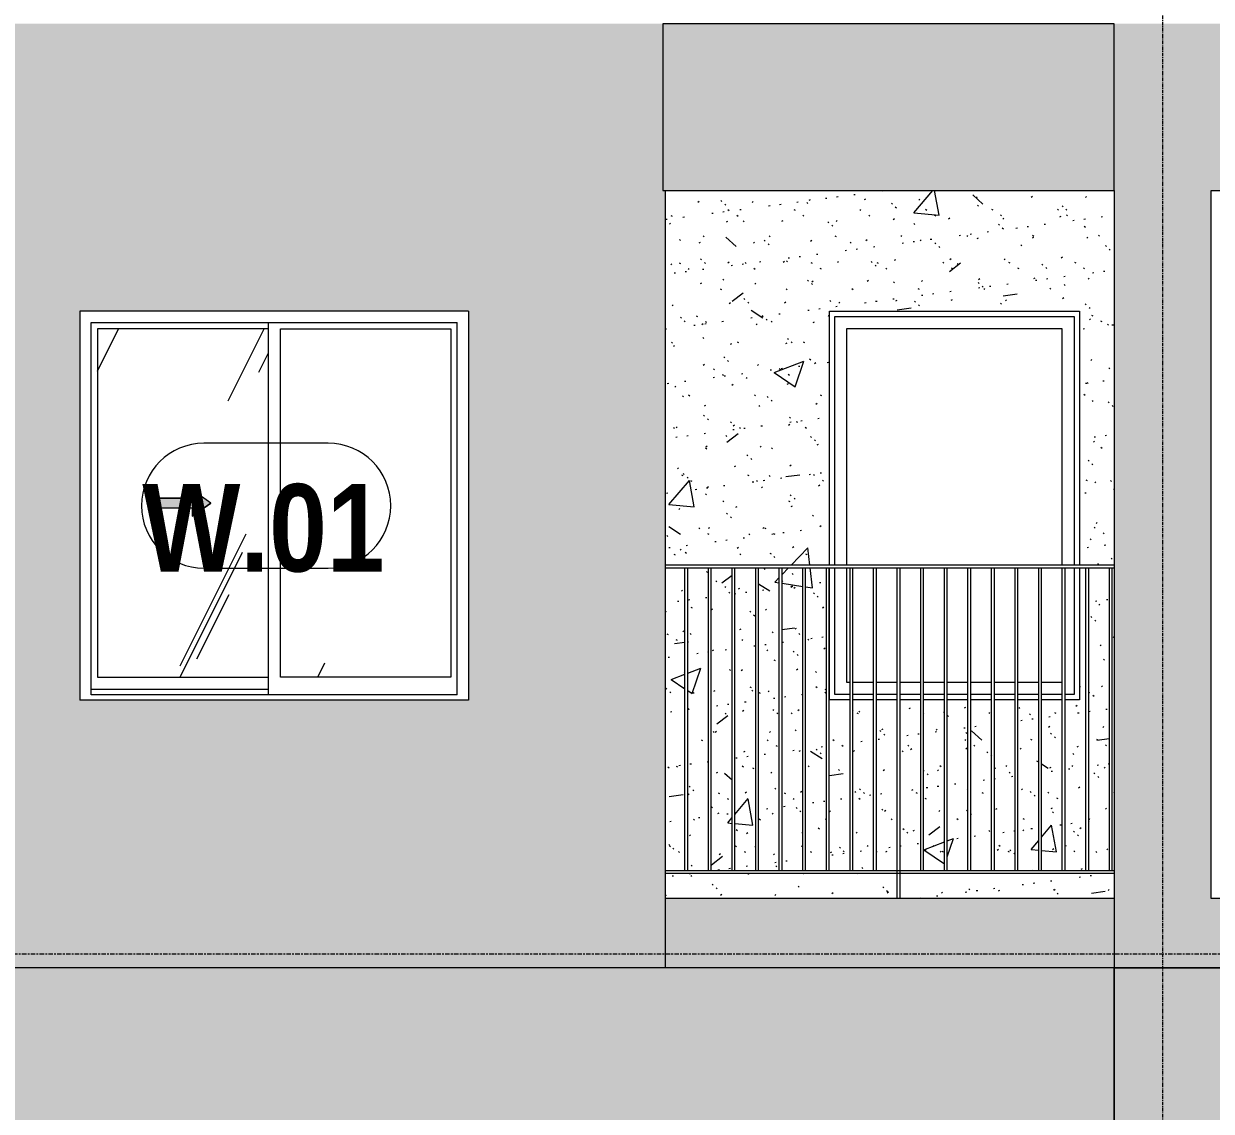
# Model space of a CAD drawing. Header units: millimetres. Extents: x 9199 to 175431, y -4466 to 35300.
# Drawn here: x 57635 to 61912, y 5034 to 8950 of the extents above; entities that cross this region are included whole.
import ezdxf

# ---------------------------------------------------------------- set-up
doc = ezdxf.new("R2010")
doc.units = ezdxf.units.MM
for name, pattern in [('1 NÉT CALL OUT', [6, 3, -3]), ('Centre', [31.75, 6.35, -4.7625, 15.875, -4.7625]), ('Grid Line', [22.225, 12.7, -3.175, 3.175, -3.175])]:
    doc.linetypes.add(name, pattern=pattern)
for name, color, linetype, lineweight in [('0-1', 7, 'Continuous', 5), ('A-DETL-GENF', 92, 'Continuous', 9), ('A-DETL-GENF-1', 92, '1 NÉT CALL OUT', 9), ('A-FLOR-HRAL-1', 253, 'Continuous', 9), ('A-FLOR-LEVL-2', 51, 'Centre', 9), ('A-GLAZ', 151, 'Continuous', 9), ('A-GLAZ-1', 253, 'Continuous', 9), ('A-GLAZ-2', 7, 'Continuous', 9), ('A-GLAZ-3', 7, '1 NÉT CALL OUT', 9), ('A-GLAZ-IDEN', 152, 'Continuous', 9), ('A-WALL', 113, 'Continuous', 9), ('A-WALL-PATT', 111, 'Continuous', 9), ('A-WALL-PATT-1', 9, 'Continuous', 9), ('A-WALL-PATT-2', 111, 'Continuous', 5), ('I-WALL', 2, 'Continuous', 9), ('I-WALL-1', 7, 'Continuous', 9), ('S-GRID-1', 1, 'Grid Line', 9)]:
    doc.layers.add(name, color=color, linetype=linetype, lineweight=lineweight)
doc.styles.add('Arial_B_1', font='arialbd.ttf', dxfattribs={"width": 0.85, "height": 315})
pattern_1 = [(63.435, (53179.2, 1304.34), (-0.001, 1524), [532.46, -2875.3]), (63.435, (51655.2, 1304.34), (-0.001, 1524), [532.46, -2875.3]), (63.435, (53908.74, 1598.8), (-0.001, 1524), [532.46, -2875.3]), (63.435, (52384.74, 1598.8), (-0.001, 1524), [532.46, -2875.3]), (63.435, (53798.3, 1494.84), (-0.001, 1524), [532.46, -2875.3]), (63.435, (52274.3, 1494.84), (-0.001, 1524), [532.46, -2875.3]), (63.435, (53685.8, 2090.1), (-0.001, 1524), [258.8, -3148.97]), (63.435, (52161.8, 2090.1), (-0.001, 1524), [258.8, -3148.97]), (63.435, (53612.15, 1997.95), (-0.001, 1524), [532.46, -2875.3]), (63.435, (52088.15, 1997.95), (-0.001, 1524), [532.46, -2875.3]), (63.435, (53625.14, 2064.1), (-0.001, 1524), [532.46, -2875.3]), (63.435, (52101.14, 2064.1), (-0.001, 1524), [532.46, -2875.3]), (63.435, (53010.3, 1773.94), (-0.001, 1524), [532.46, -2875.3]), (63.435, (51486.3, 1773.94), (-0.001, 1524), [532.46, -2875.3]), (63.435, (53023.3, 1851.9), (-0.001, 1524), [532.46, -2875.3]), (63.435, (51499.3, 1851.9), (-0.001, 1524), [532.46, -2875.3]), (63.435, (53026.8, 1908.1), (-0.001, 1524), [532.46, -2875.3]), (63.435, (51502.8, 1908.1), (-0.001, 1524), [532.46, -2875.3])]

# ---------------------------------------------------------------- blocks, each defined once
blk = doc.blocks.new('M_Fixed - 900 x 1400-901191-TKCS_MẶT ĐỨNG HƯỚNG ĐÔNG')
at = {"layer": 'A-GLAZ-2'}
for p, q in [((52355.9, 7896), (53217.9, 7896)), ((52355.9, 7000), (52355.9, 7896)), ((53217.9, 7896), (53217.9, 7000)), ((52399.9, 7852), (53173.9, 7852)), ((52399.9, 7000), (52399.9, 7852)), ((53173.9, 7852), (53173.9, 7000)), ((52355.9, 6534), (52355.9, 6990)), ((52399.9, 6578), (52399.9, 6990)), ((53173.9, 6990), (53173.9, 6578)), ((53217.9, 6990), (53217.9, 6534)), ((52411, 6578), (52399.9, 6578)), ((52496, 6578), (52421, 6578)), ((52580.9, 6578), (52506, 6578)), ((52665.8, 6578), (52590.9, 6578)), ((52750.8, 6578), (52675.8, 6578)), ((52835.7, 6578), (52760.8, 6578)), ((52920.7, 6578), (52845.7, 6578)), ((53005.6, 6578), (52930.7, 6578)), ((53090.5, 6578), (53015.6, 6578)), ((53173.9, 6578), (53100.5, 6578)), ((52411, 6534), (52355.9, 6534)), ((52496, 6534), (52421, 6534)), ((52580.9, 6534), (52506, 6534)), ((52665.8, 6534), (52590.9, 6534)), ((52750.8, 6534), (52675.8, 6534)), ((52835.7, 6534), (52760.8, 6534)), ((52920.7, 6534), (52845.7, 6534)), ((53005.6, 6534), (52930.7, 6534)), ((53090.5, 6534), (53015.6, 6534)), ((53175.5, 6534), (53100.5, 6534)), ((53217.9, 6534), (53185.5, 6534))]:
    blk.add_line(p, q, dxfattribs=at)
blk = doc.blocks.new('Railing - 10mm-901206-TKCS_MẶT ĐỨNG HƯỚNG ĐÔNG')
at = {"layer": 'A-FLOR-HRAL-1'}
for p, q in [((51816.4, 5900), (51816.4, 6990)), ((51826.4, 5900), (51826.4, 6990))]:
    blk.add_line(p, q, dxfattribs=at)
blk = doc.blocks.new('Railing - 50 x 10mm-901224-TKCS_MẶT ĐỨNG HƯỚNG ĐÔNG')
at = {"layer": 'A-FLOR-HRAL-1'}
for p, q in [((52580.9, 6990), (52590.9, 6990)), ((52580.9, 5800), (52580.9, 6990)), ((52590.9, 5800), (52590.9, 6990))]:
    blk.add_line(p, q, dxfattribs=at)
blk = doc.blocks.new('Railing - Railing-1009889-TKCS_MẶT ĐỨNG HƯỚNG ĐÔNG')
at = {"layer": 'A-FLOR-HRAL-1'}
for p, q in [((59946.9, 5900), (61561.9, 5900)), ((61561.9, 5890), (59946.9, 5890))]:
    blk.add_line(p, q, dxfattribs=at)
for name, p in [('Railing - 10mm-901206-TKCS_MẶT ĐỨNG HƯỚNG ĐÔNG', (8200, 0)), ('Railing - 10mm-901206-TKCS_MẶT ĐỨNG HƯỚNG ĐÔNG', (8284.9, 0)), ('Railing - 10mm-901206-TKCS_MẶT ĐỨNG HƯỚNG ĐÔNG', (8369.9, 0)), ('Railing - 10mm-901206-TKCS_MẶT ĐỨNG HƯỚNG ĐÔNG', (8454.8, 0)), ('Railing - 10mm-901206-TKCS_MẶT ĐỨNG HƯỚNG ĐÔNG', (8539.8, 0)), ('Railing - 10mm-901206-TKCS_MẶT ĐỨNG HƯỚNG ĐÔNG', (8624.7, 0)), ('Railing - 10mm-901206-TKCS_MẶT ĐỨNG HƯỚNG ĐÔNG', (8709.6, 0)), ('Railing - 10mm-901206-TKCS_MẶT ĐỨNG HƯỚNG ĐÔNG', (8794.6, 0)), ('Railing - 10mm-901206-TKCS_MẶT ĐỨNG HƯỚNG ĐÔNG', (8879.5, 0)), ('Railing - 50 x 10mm-901224-TKCS_MẶT ĐỨNG HƯỚNG ĐÔNG', (8200, 0)), ('Railing - 10mm-901206-TKCS_MẶT ĐỨNG HƯỚNG ĐÔNG', (9049.4, 0)), ('Railing - 10mm-901206-TKCS_MẶT ĐỨNG HƯỚNG ĐÔNG', (9134.3, 0)), ('Railing - 10mm-901206-TKCS_MẶT ĐỨNG HƯỚNG ĐÔNG', (9219.3, 0)), ('Railing - 10mm-901206-TKCS_MẶT ĐỨNG HƯỚNG ĐÔNG', (9304.2, 0)), ('Railing - 10mm-901206-TKCS_MẶT ĐỨNG HƯỚNG ĐÔNG', (9389.2, 0)), ('Railing - 10mm-901206-TKCS_MẶT ĐỨNG HƯỚNG ĐÔNG', (9474.1, 0)), ('Railing - 10mm-901206-TKCS_MẶT ĐỨNG HƯỚNG ĐÔNG', (9559, 0)), ('Railing - 10mm-901206-TKCS_MẶT ĐỨNG HƯỚNG ĐÔNG', (9644, 0)), ('Railing - 10mm-901206-TKCS_MẶT ĐỨNG HƯỚNG ĐÔNG', (9728.9, 0))]:
    blk.add_blockref(name, p)
blk = doc.blocks.new('Top Rail Type - Top Rail_Internal_-1009890-TKCS_MẶT ĐỨNG HƯỚNG ĐÔNG')
at = {"layer": 'A-FLOR-HRAL-1'}
for p, q in [((61561.9, 7000), (59946.9, 7000)), ((59946.9, 6990), (61561.9, 6990))]:
    blk.add_line(p, q, dxfattribs=at)
blk = doc.blocks.new('NCV_TKTC_TANG 2_rvt-1-TKCS_MẶT ĐỨNG HƯỚNG ĐÔNG')
at = {"layer": 'A-WALL-PATT-1'}
h = blk.add_hatch(dxfattribs=at)
h.set_pattern_fill('FP_2', color=256, style=0, pattern_type=2)
h.set_pattern_definition([(50, (51388.9, 1200), (1093.104, -95.634), [114.3, -1257.3]), (355, (51388.9, 1200), (-211.46, 1146.34), [91.44, -1005.84]), (100.451, (51480, 1192), (881.66, 1050.7), [97.14, -1068.54]), (46.184, (51389, 1504.8), (1626.47, -252.26), [171.45, -1885.95]), (96.636, (51524.5, 1483.8), (1424.42, 1484.57), [145.71, -1602.81]), (351.184, (51389, 1504.8), (1424.43, 1484.55), [137.16, -1508.76]), (21, (51541.3, 1428.6), (909.686, -613.59), [114.3, -1257.3]), (326, (51541.3, 1428.6), (370.81, 1105.13), [91.44, -1005.84]), (71.451, (51617.1, 1377.5), (1280.5, 491.53), [97.14, -1068.54]), (37.5, (51388.93, 1200), (18.531, 507.33), [50.292, -943.356, 50.292, -970.788, -1009.65]), (37.5, (51388.93, 1200), (18.531, 507.33), [-2014.73, 50.29, -959.36]), (7.5, (51388.93, 1200), (400.918, 601.084), [50.292, -531.876, 50.292, -920.496, -384.81]), (7.5, (51388.93, 1200), (400.918, 601.084), [-1552.956, 50.29, -334.52]), (327.5, (51049.1, 1200), (813.545, -34.374), [50.292, -330.708, 50.292, -1138.428, -1577.34]), (327.5, (51049.1, 1200), (813.545, -34.374), [-1569.72, 50.29, -1527.05]), (317.5, (50896.7, 1200), (888.775, 152.56), [50.29, -445.01, 50.29, -739.14, -1120.14]), (317.5, (50896.7, 1200), (888.775, 152.56), [-1284.73, 50.29, -1069.85])])
h.paths.add_polyline_path([(61561.9, 5800), (61561.9, 5890), (60790.9, 5890), (60790.9, 5800), (61553.7, 5800)])
h.paths.add_polyline_path([(59946.9, 5800), (60780.9, 5800), (60780.9, 5890), (59946.9, 5890)])
h.paths.add_polyline_path([(61290.5, 5900), (61290.5, 6515), (61215.6, 6515), (61215.6, 5900), (61258.6, 5900)])
h.paths.add_polyline_path([(60012.1, 5900), (60016.4, 5900), (60016.4, 6990), (59946.9, 6990), (59946.9, 5900)])
h.paths.add_polyline_path([(61300.5, 5900), (61375.5, 5900), (61375.5, 6515), (61300.5, 6515), (61300.5, 5983.2)])
h.paths.add_polyline_path([(61385.5, 5900), (61460.4, 5900), (61460.4, 6990), (61436.9, 6990), (61436.9, 6515), (61385.5, 6515), (61385.5, 5983.2)])
h.paths.add_polyline_path([(60026.4, 5900), (60101.4, 5900), (60101.4, 6990), (60026.4, 6990), (60026.4, 5955.2)])
h.paths.add_polyline_path([(61470.4, 5900), (61545.4, 5900), (61545.4, 6990), (61470.4, 6990), (61470.4, 5983.2)])
h.paths.add_polyline_path([(60611, 5900), (60611, 6515), (60536.9, 6515), (60536.1, 5900)])
h.paths.add_polyline_path([(61555.4, 5900), (61561.9, 5900), (61561.9, 6990), (61555.4, 6990), (61555.4, 5983.2)])
h.paths.add_polyline_path([(60526.1, 5900), (60526.1, 6990), (60451.1, 6990), (60451.1, 5900)])
h.paths.add_polyline_path([(60441.1, 5900), (60441.1, 6990), (60366.2, 6990), (60366.2, 5900)])
h.paths.add_polyline_path([(60356.2, 5900), (60356.2, 6990), (60281.3, 6990), (60281.3, 5900)])
h.paths.add_polyline_path([(61130.7, 5900), (61205.6, 5900), (61205.6, 6515), (61130.7, 6515), (61130.7, 5983.2)])
h.paths.add_polyline_path([(61120.7, 5900), (61120.7, 6515), (61045.7, 6515), (61045.7, 5900)])
h.paths.add_polyline_path([(61035.7, 5900), (61035.7, 6515), (60960.8, 6515), (60960.8, 5900)])
h.paths.add_polyline_path([(60950.8, 5900), (60950.8, 6515), (60875.8, 6515), (60875.8, 5900)])
h.paths.add_polyline_path([(60865.8, 5900), (60865.8, 6515), (60790.9, 6515), (60790.9, 5900)])
h.paths.add_polyline_path([(60780.9, 5900), (60780.9, 6515), (60706, 6515), (60706, 5900)])
h.paths.add_polyline_path([(60696, 5900), (60696, 6515), (60621, 6515), (60621, 5900), (60653.3, 5900)])
h.paths.add_polyline_path([(60271.3, 5900), (60271.3, 6990), (60196.3, 6990), (60196.3, 5900)])
h.paths.add_polyline_path([(60186.3, 5900), (60186.3, 6990), (60111.4, 6990), (60111.4, 5900), (60117.5, 5900)])
h.paths.add_polyline_path([(60298.6, 7000), (60536.9, 7000), (60536.9, 7915), (61436.9, 7915), (61436.9, 7000), (61561.9, 7000), (61561.9, 8350), (59946.9, 8350), (59946.9, 7000)])
h = blk.add_hatch(dxfattribs=at)
h.set_pattern_fill('FP_3', color=256, style=0, pattern_type=2)
h.set_pattern_definition([(37.5, (51388.93, 1200), (-4.7995, 146.8239), [5.029, -110.795, 5.029, -124.511, -123.825]), (37.5, (51388.93, 1200), (-4.7995, 146.8239), [-245.364, 5.029, -118.796]), (7.5, (51388.93, 1200), (134.8574, 215.0472), [5.029, -57.455, 5.029, -99.365, -40.005]), (7.5, (51388.93, 1200), (134.8574, 215.0472), [-166.878, 5.029, -34.976]), (327.5, (51295.21, 1200), (237.2978, 0.4316), [5.029, -33.071, 5.029, -132.131, -179.07]), (327.5, (51295.21, 1200), (237.2978, 0.4316), [-175.26, 5.029, -174.041]), (317.5, (51295.2, 1200), (229.067, 66.8792), [5.029, -14.021, 5.029, -84.887, -102.87]), (317.5, (51295.2, 1200), (229.067, 66.8792), [-108.966, 5.029, -97.841])])
h.paths.add_polyline_path([(61561.9, 5800), (61561.9, 5890), (60790.9, 5890), (60790.9, 5800), (61553.7, 5800)])
h.paths.add_polyline_path([(59946.9, 5800), (60780.9, 5800), (60780.9, 5890), (59946.9, 5890)])
h.paths.add_polyline_path([(61290.5, 5900), (61290.5, 6515), (61215.6, 6515), (61215.6, 5900), (61258.6, 5900)])
h.paths.add_polyline_path([(60012.1, 5900), (60016.4, 5900), (60016.4, 6990), (59946.9, 6990), (59946.9, 5900)])
h.paths.add_polyline_path([(61300.5, 5900), (61375.5, 5900), (61375.5, 6515), (61300.5, 6515), (61300.5, 5983.2)])
h.paths.add_polyline_path([(61385.5, 5900), (61460.4, 5900), (61460.4, 6990), (61436.9, 6990), (61436.9, 6515), (61385.5, 6515), (61385.5, 5983.2)])
h.paths.add_polyline_path([(60026.4, 5900), (60101.4, 5900), (60101.4, 6990), (60026.4, 6990), (60026.4, 5955.2)])
h.paths.add_polyline_path([(61470.4, 5900), (61545.4, 5900), (61545.4, 6990), (61470.4, 6990), (61470.4, 5983.2)])
h.paths.add_polyline_path([(60611, 5900), (60611, 6515), (60536.9, 6515), (60536.1, 5900)])
h.paths.add_polyline_path([(61555.4, 5900), (61561.9, 5900), (61561.9, 6990), (61555.4, 6990), (61555.4, 5983.2)])
h.paths.add_polyline_path([(60526.1, 5900), (60526.1, 6990), (60451.1, 6990), (60451.1, 5900)])
h.paths.add_polyline_path([(60441.1, 5900), (60441.1, 6990), (60366.2, 6990), (60366.2, 5900)])
h.paths.add_polyline_path([(60356.2, 5900), (60356.2, 6990), (60281.3, 6990), (60281.3, 5900)])
h.paths.add_polyline_path([(61130.7, 5900), (61205.6, 5900), (61205.6, 6515), (61130.7, 6515), (61130.7, 5983.2)])
h.paths.add_polyline_path([(61120.7, 5900), (61120.7, 6515), (61045.7, 6515), (61045.7, 5900)])
h.paths.add_polyline_path([(61035.7, 5900), (61035.7, 6515), (60960.8, 6515), (60960.8, 5900)])
h.paths.add_polyline_path([(60950.8, 5900), (60950.8, 6515), (60875.8, 6515), (60875.8, 5900)])
h.paths.add_polyline_path([(60865.8, 5900), (60865.8, 6515), (60790.9, 6515), (60790.9, 5900)])
h.paths.add_polyline_path([(60780.9, 5900), (60780.9, 6515), (60706, 6515), (60706, 5900)])
h.paths.add_polyline_path([(60696, 5900), (60696, 6515), (60621, 6515), (60621, 5900), (60653.3, 5900)])
h.paths.add_polyline_path([(60271.3, 5900), (60271.3, 6990), (60196.3, 6990), (60196.3, 5900)])
h.paths.add_polyline_path([(60186.3, 5900), (60186.3, 6990), (60111.4, 6990), (60111.4, 5900), (60117.5, 5900)])
h.paths.add_polyline_path([(60298.6, 7000), (60536.9, 7000), (60536.9, 7915), (61436.9, 7915), (61436.9, 7000), (61561.9, 7000), (61561.9, 8350), (59946.9, 8350), (59946.9, 7000)])
at = {"layer": 'I-WALL-1'}
for p, q in [((60536.9, 7000), (60536.9, 7915)), ((60536.9, 7915), (61436.9, 7915)), ((61436.9, 7915), (61436.9, 7000)), ((60536.9, 6515), (60536.9, 6990)), ((61436.9, 6990), (61436.9, 6515)), ((60611, 6515), (60536.9, 6515)), ((60696, 6515), (60621, 6515)), ((60780.9, 6515), (60706, 6515)), ((60865.8, 6515), (60790.9, 6515)), ((60950.8, 6515), (60875.8, 6515)), ((61035.7, 6515), (60960.8, 6515)), ((61120.7, 6515), (61045.7, 6515)), ((61205.6, 6515), (61130.7, 6515)), ((61290.5, 6515), (61215.6, 6515)), ((61375.5, 6515), (61300.5, 6515)), ((61436.9, 6515), (61385.5, 6515))]:
    blk.add_line(p, q, dxfattribs=at)
at = {"layer": 'A-FLOR-HRAL-1'}
for name in ['Top Rail Type - Top Rail_Internal_-1009890-TKCS_MẶT ĐỨNG HƯỚNG ĐÔNG', 'Railing - Railing-1009889-TKCS_MẶT ĐỨNG HƯỚNG ĐÔNG']:
    blk.add_blockref(name, (0, 0), dxfattribs=at)
at = {"layer": 'A-GLAZ-1'}
blk.add_blockref('M_Fixed - 900 x 1400-901191-TKCS_MẶT ĐỨNG HƯỚNG ĐÔNG', (8200, 0), dxfattribs=at)
blk = doc.blocks.new('1_FAMILY RVT - W01-WxH 1400x1400xmm-V22-TKCS_MẶT ĐỨNG HƯỚNG ĐÔNG')
at = {"layer": 'A-DETL-GENF-1'}
blk.add_hatch(color=256, dxfattribs=at).paths.add_polyline_path([(58241.9, 7176.5), (58309.6, 7223.9), (58241.9, 7271.4), (58241.9, 7240.9), (58106.4, 7240.9), (58106.4, 7207), (58241.9, 7207)])
at = {"layer": 'A-GLAZ'}
h = blk.add_hatch(dxfattribs=at)
h.set_pattern_fill('FP_1', color=256, style=0, pattern_type=2)
h.set_pattern_definition(pattern_1)
h.paths.add_polyline_path([(58515.1, 6596.9), (58515.1, 7850.9), (57900.9, 7850.9), (57900.9, 6596.9)])
h.paths.add_polyline_path([(58241.9, 7176.5), (58241.9, 7207), (58106.4, 7207), (58106.4, 7240.9), (58241.9, 7240.9), (58241.9, 7271.4), (58309.6, 7223.9), (58285.4, 7207)])
h = blk.add_hatch(dxfattribs=at)
h.set_pattern_fill('FP_1', color=256, style=0, pattern_type=2)
h.set_pattern_definition(pattern_1)
h.paths.add_polyline_path([(59173.9, 6596.9), (59173.9, 7850.9), (58559.6, 7850.9), (58559.6, 6596.9)])
at = {"layer": 'A-DETL-GENF'}
for p, q in [((58241.9, 7271.4), (58241.9, 7240.9)), ((58309.6, 7223.9), (58241.9, 7271.4)), ((58309.6, 7223.9), (58241.9, 7271.4)), ((58241.9, 7271.4), (58241.9, 7240.9)), ((58106.4, 7240.9), (58106.4, 7207)), ((58106.4, 7240.9), (58241.9, 7240.9)), ((58241.9, 7240.9), (58106.4, 7240.9)), ((58106.4, 7240.9), (58106.4, 7207)), ((58106.4, 7207), (58241.9, 7207)), ((58106.4, 7207), (58241.9, 7207)), ((58309.6, 7223.9), (58241.9, 7176.5)), ((58241.9, 7176.5), (58309.6, 7223.9)), ((58241.9, 7207), (58241.9, 7176.5)), ((58241.9, 7207), (58241.9, 7176.5))]:
    blk.add_line(p, q, dxfattribs=at)
at = {"layer": 'A-GLAZ'}
for p, q in [((59237.4, 7914.4), (57837.4, 7914.4)), ((57837.4, 7914.4), (57837.4, 6514.4)), ((59237.4, 7914.4), (59237.4, 6514.4)), ((57878.3, 7873.5), (59196.4, 7873.5)), ((57878.3, 6533.4), (57878.3, 7873.5)), ((58515.1, 7873.5), (58515.1, 6533.4)), ((59196.4, 6533.4), (59196.4, 7873.5)), ((57900.9, 7850.9), (57900.9, 6596.9)), ((58515.1, 7850.9), (57900.9, 7850.9)), ((58559.6, 6596.9), (58559.6, 7850.9)), ((58559.6, 7850.9), (59173.9, 7850.9)), ((59173.9, 7850.9), (59173.9, 6596.9)), ((57900.9, 6596.9), (58515.1, 6596.9)), ((59173.9, 6596.9), (58559.6, 6596.9)), ((58515.1, 6552.5), (57878.3, 6552.5)), ((58515.1, 6552.5), (57878.3, 6552.5)), ((59237.4, 6514.4), (57837.4, 6514.4)), ((59196.4, 6533.4), (57878.3, 6533.4))]:
    blk.add_line(p, q, dxfattribs=at)
blk = doc.blocks.new('SSA-WINDOW TAG - 10-2062020-TKCS_MẶT ĐỨNG HƯỚNG ĐÔNG')
at = {"layer": 'A-GLAZ-IDEN'}
for p, q in [((75129.8, 10839.4), (74682.2, 10839.4)), ((74682.2, 10389.4), (75129.8, 10389.4))]:
    blk.add_line(p, q, dxfattribs=at)
for centre, start, end in [((74682.2, 10614.4), 90, 270), ((75129.8, 10614.4), 270, 90)]:
    blk.add_arc(centre, 225, start, end, dxfattribs=at)

msp = doc.modelspace()

# ---------------------------------------------------------------- hatches: boundary and pattern name
at = {"layer": 'A-WALL-PATT'}
h = msp.add_hatch(color=256, dxfattribs=at)
h.paths.add_polyline_path([(61561.9, 5550), (65035.3, 5550), (65035.3, 8950), (61561.9, 8950), (61561.9, 5983.2)])
h.paths.add_polyline_path([(62769.7, 5800), (61911.5, 5800), (61911.5, 8350), (64835.3, 8350), (64835.3, 5800), (63827.8, 5800)])
msp.add_hatch(color=256, dxfattribs=at).paths.add_polyline_path([(59946.9, 5550), (61561.9, 5550), (61561.9, 5800), (59946.9, 5800), (59946.9, 5600)])
at = {"layer": 'A-WALL-PATT-2'}
h = msp.add_hatch(color=256, dxfattribs=at)
h.paths.add_polyline_path([(56836.9, 5550), (59946.9, 5550), (59946.9, 8350), (59936.9, 8350), (59936.9, 8950), (56836.9, 8950), (56836.9, 5983.2)])
h.paths.add_polyline_path([(59196.4, 6514.4), (57837.4, 6514.4), (57837.4, 7914.4), (59237.4, 7914.4), (59237.4, 6514.4)])
for points in [[(61561.9, 8350), (61561.9, 8950), (59936.9, 8950), (59936.9, 8350)], [(61561.9, 4945.8), (61561.9, 5550), (59936.9, 5550), (59936.9, 4945.8), (60653.3, 4945.8)]]:
    msp.add_hatch(color=256, dxfattribs=at).paths.add_polyline_path(points)
h = msp.add_hatch(color=256, dxfattribs=at)
h.paths.add_polyline_path([(56842.4, 2200), (59946.9, 2200), (59946.9, 3290), (59237.4, 3290), (59237.4, 3114.4), (57837.4, 3114.4), (57837.4, 3290), (56842.4, 3290), (56842.4, 2737.1)])
h.paths.add_polyline_path([(59946.9, 3300), (59946.9, 4690), (56842.4, 4690), (56842.4, 3300), (57837.4, 3300), (57837.4, 4514.4), (59237.4, 4514.4), (59237.4, 3300), (59595.1, 3300)])
h.paths.add_polyline_path([(57478.8, 4700), (59946.9, 4700), (59946.9, 4945.8), (59936.9, 4945.8), (59936.9, 5550), (56842.4, 5550), (56842.4, 4700)])
h = msp.add_hatch(color=256, dxfattribs=at)
h.paths.add_polyline_path([(65035.3, 2200), (65035.3, 3290), (64835.3, 3290), (64835.3, 2450), (61911.5, 2450), (61911.5, 3290), (61561.9, 3290), (61561.9, 2200), (63827.8, 2200)])
h.paths.add_polyline_path([(64886, 3300), (65035.3, 3300), (65035.3, 4690), (64835.3, 4690), (64835.3, 3300)])
h.paths.add_polyline_path([(61561.9, 3300), (61911.5, 3300), (61911.5, 4690), (61561.9, 4690), (61561.9, 3819.1)])
h.paths.add_polyline_path([(61711.5, 4700), (61911.5, 4700), (61911.5, 4950), (64835.3, 4950), (64835.3, 4700), (65035.3, 4700), (65035.3, 5550), (61561.9, 5550), (61561.9, 4700)])

# ---------------------------------------------------------------- linework, layer by layer
at = {"layer": 'A-FLOR-LEVL-2'}
msp.add_line((9199.1, 5600), (84597.8, 5600), dxfattribs=at)
at = {"layer": 'A-WALL'}
for p, q in [((59946.9, 5550), (59946.9, 8350)), ((61561.9, 8350), (61561.9, 2200)), ((61911.5, 5800), (61911.5, 8350)), ((61911.5, 8350), (64835.3, 8350)), ((64835.3, 5800), (61911.5, 5800)), ((59946.9, 5550), (53361.9, 5550)), ((61561.9, 5550), (59936.9, 5550)), ((61561.9, 4945.8), (61561.9, 5550)), ((61561.9, 5550), (65035.3, 5550)), ((68136.9, 5550), (61561.9, 5550))]:
    msp.add_line(p, q, dxfattribs=at)
at = {"layer": 'I-WALL'}
for p, q in [((61561.9, 8950), (59936.9, 8950)), ((59936.9, 8950), (59936.9, 8350)), ((61561.9, 8350), (61561.9, 8950)), ((59936.9, 8350), (61561.9, 8350)), ((61561.9, 5800), (59946.9, 5800))]:
    msp.add_line(p, q, dxfattribs=at)
at = {"layer": 'S-GRID-1'}
msp.add_line((61736.9, 1454.4), (61736.9, 30542.5), dxfattribs=at)

# ---------------------------------------------------------------- block references
at = {"layer": '0-1'}
msp.add_blockref('NCV_TKTC_TANG 2_rvt-1-TKCS_MẶT ĐỨNG HƯỚNG ĐÔNG', (0, 0), dxfattribs=at)
at = {"layer": 'A-GLAZ-3'}
msp.add_blockref('1_FAMILY RVT - W01-WxH 1400x1400xmm-V22-TKCS_MẶT ĐỨNG HƯỚNG ĐÔNG', (0, 0), dxfattribs=at)
at = {"layer": 'A-GLAZ-IDEN'}
msp.add_blockref('SSA-WINDOW TAG - 10-2062020-TKCS_MẶT ĐỨNG HƯỚNG ĐÔNG', (-16397.9, -3400), dxfattribs=at)

# ---------------------------------------------------------------- texts
at = {"layer": 'A-GLAZ-IDEN', "insert": (58498.7, 7132.5), "char_height": 315, "width": 902.7, "attachment_point": 5, "line_spacing_factor": 0.936439, "style": 'Arial_B_1'}
msp.add_mtext('\\pt6.3756,12.7512,19.12365,25.49925,31.87485,38.25045,44.62605,50.9985,57.3741,63.7497,70.1253,76.5009,82.8765,89.24895,95.62455,102.00015,108.37575,114.75135,121.1238,127.4994,133.875,140.2506,146.6262,152.99865,159.37425,165.74985,172.12545,178.50105,184.8735,191.2491,197.6247,204.0003;W.01', dxfattribs=at)

doc.saveas('drawing.dxf')
